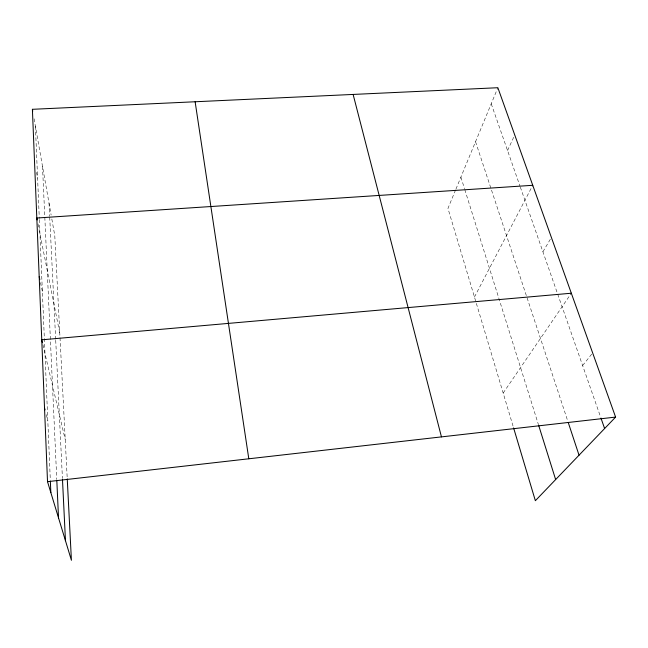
<?xml version="1.0" encoding="UTF-8"?>
<svg xmlns="http://www.w3.org/2000/svg" width="648" height="648" viewBox="0 0 648 648"><rect width="100%" height="100%" fill="white"/><g stroke="black" fill="none" stroke-linecap="round" stroke-linejoin="round"><path stroke-width="0.49" stroke-dasharray="3.24 2.43" d="M455.56 190.002L447.954 208.397L513.297 426.919M455.941 189.086L497.867 87.723M507.546 150.522L514.747 134.946M474.466 297.043L532.745 185.296M542.903 251.789L551.391 237.468M503.172 393.053L571.325 293.228M582.617 365.529L592.669 352.958M491.225 103.777L520.004 186.203M520.336 187.142L600.615 417.085M475.535 141.718L567.656 420.738M460.89 177.131L464.511 188.681M464.81 189.645L538.464 424.732M46.283 414.655L47.798 420.414M42.906 344.728L65.237 439.668M40.46 282.601L42.371 291.47M37.981 223.892L59.778 333.145M36.515 172.368L37.6 178.16M34.077 118.762L51.135 215.047M51.824 218.984L54.788 235.678L67.198 477.908M49.046 203.261L49.669 216.197M49.718 217.193L55.663 339.252M55.712 340.265L62.435 478.491M42.493 166.285L56.781 479.544M35.413 126.32L39.301 218.538M39.342 219.542L50.333 480.589"/><path stroke-width="0.97" d="M67.246 478.921L71.418 560.277L47.515 481.666L32.4 109.309L497.867 87.723L615.6 417.093L535.361 500.702L513.589 427.883M47.515 481.666L615.6 417.093M41.755 339.819L571.325 293.228M532.745 185.296L36.815 218.02L37.203 219.98M600.947 418.041L604.616 428.539M568.288 422.65L579.037 455.196M538.763 425.687L555.644 479.569M44.518 407.94L45.02 409.86M353.12 94.438L441.45 436.89M41.982 340.799L42.444 342.768M39.196 276.688L39.828 279.644M32.4 109.309L32.732 111.197M195.129 101.768L248.8 458.784M62.483 479.488L65.464 540.707M56.822 480.557L58.523 517.89M50.374 481.585L50.844 492.618"/></g></svg>
